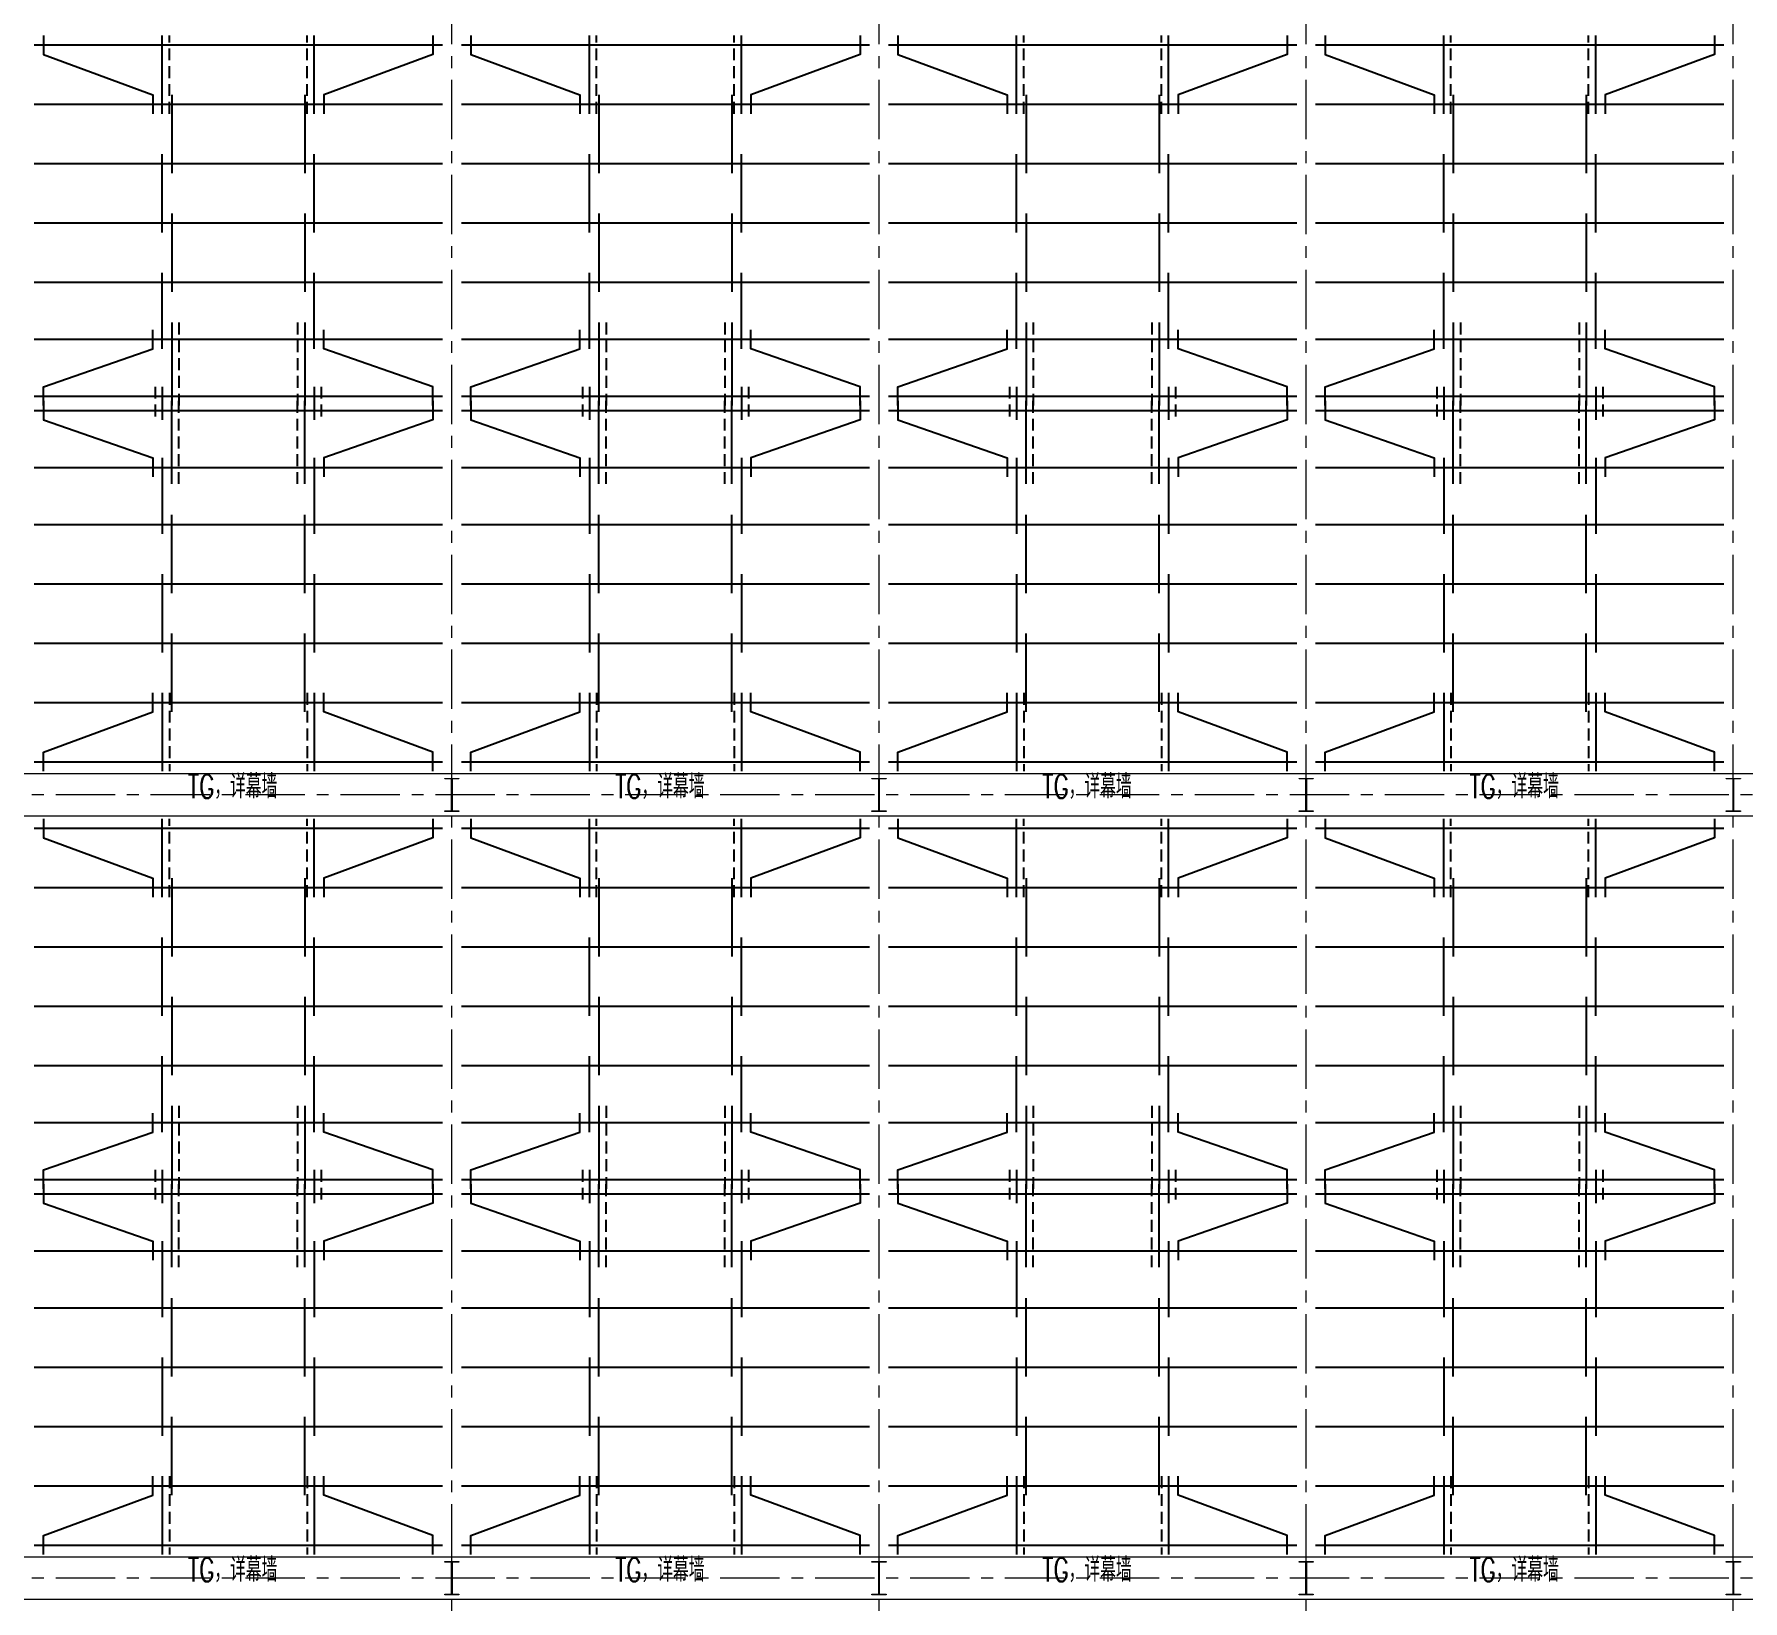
# Model space of a CAD drawing. Extents: x -1201378 to 2367219, y -619313 to 244905.
# Drawn here: x 2253442 to 2289442, y -31573 to 1427 of the extents above; entities that cross this region are included whole.
import ezdxf
from ezdxf.enums import TextEntityAlignment as Align

# ---------------------------------------------------------------- set-up
doc = ezdxf.new("R2010")
doc.units = 0
doc.header["$LTSCALE"] = 1000
doc.linetypes.add('CENTER', pattern=[2, 1.25, -0.25, 0.25, -0.25])
doc.linetypes.add('DASHED', pattern=[0.75, 0.5, -0.25])
doc.layers.get('0').update_dxf_attribs({"linetype": 'CONTINUOUS'})
for name, color, linetype, lineweight in [('S-axis', 111, 'CONTINUOUS', 0), ('S-col', 2, 'CONTINUOUS', 0), ('S-dote', 5, 'CENTER', 0), ('THIN', 7, 'CONTINUOUS', 0), ('梁', 4, 'CONTINUOUS', 18)]:
    doc.layers.add(name, color=color, linetype=linetype, lineweight=lineweight)
doc.layers.add('S-SHAPE', color=51, linetype='CONTINUOUS')
doc.styles.add('TSSD_Rein', font='tj-romans1.shx', dxfattribs={"width": 0.7, "bigfont": 'tj-hztxt.shx'})

# ---------------------------------------------------------------- blocks, each defined once
blk = doc.blocks.new('2#轴网')
at = {"layer": 'S-dote'}
for p, q in [((-137758.5, -270787), (-137758.5, -175298.2)), ((-128758.5, -270787), (-128758.5, -175298.2)), ((-119758.5, -270787), (-119758.5, -175298.2)), ((-110758.5, -270787), (-110758.5, -175298.2)), ((-74854.3, -214598.2), (-251154.3, -214598.2)), ((-74854.3, -231098.2), (-251154.3, -231098.2))]:
    blk.add_line(p, q, dxfattribs=at)
blk = doc.blocks.new('nt66')
at = {"layer": 'S-col'}
blk.add_lwpolyline([(-195790, 766820), (-195490, 766820), (-195490, 766808), (-195636, 766808), (-195636, 766132), (-195490, 766132), (-195490, 766120), (-195790, 766120), (-195790, 766132), (-195644, 766132), (-195644, 766808), (-195790, 766808)], close=True, dxfattribs=at)
blk = doc.blocks.new('33333')
for p in [(12786, -76900), (21786, -76900), (30786, -76900), (39786, -76900), (12786, -93400), (21786, -93400), (30786, -93400), (39786, -93400)]:
    blk.add_blockref('nt66', p)

msp = doc.modelspace()

# ---------------------------------------------------------------- linework, layer by layer
at = {"layer": 'S-SHAPE'}
for p, q in [((2253441.5, 1201.8), (2262041.5, 1201.8)), ((2256141.5, -248.2), (2256141.5, 1401.8)), ((2259341.5, -248.2), (2259341.5, 1401.8)), ((2262441.5, 1201.8), (2271041.5, 1201.8)), ((2265141.5, -248.2), (2265141.5, 1401.8)), ((2268341.5, -248.2), (2268341.5, 1401.8)), ((2271441.5, 1201.8), (2280041.5, 1201.8)), ((2274141.5, -248.2), (2274141.5, 1401.8)), ((2277341.5, -248.2), (2277341.5, 1401.8)), ((2280441.5, 1201.8), (2289041.5, 1201.8)), ((2283141.5, -248.2), (2283141.5, 1401.8)), ((2286341.5, -248.2), (2286341.5, 1401.8)), ((2256341.5, 151.8), (2256341.5, -1498.2)), ((2259141.5, 151.8), (2259141.5, -1498.2)), ((2265341.5, 151.8), (2265341.5, -1498.2)), ((2268141.5, 151.8), (2268141.5, -1498.2)), ((2274341.5, 151.8), (2274341.5, -1498.2)), ((2277141.5, 151.8), (2277141.5, -1498.2)), ((2283341.5, 151.8), (2283341.5, -1498.2)), ((2286141.5, 151.8), (2286141.5, -1498.2)), ((2253441.5, -48.2), (2262041.5, -48.2)), ((2262441.5, -48.2), (2271041.5, -48.2)), ((2271441.5, -48.2), (2280041.5, -48.2)), ((2280441.5, -48.2), (2289041.5, -48.2)), ((2253441.5, -1298.2), (2262041.5, -1298.2)), ((2256141.5, -2748.2), (2256141.5, -1098.2)), ((2259341.5, -2748.2), (2259341.5, -1098.2)), ((2262441.5, -1298.2), (2271041.5, -1298.2)), ((2265141.5, -2748.2), (2265141.5, -1098.2)), ((2268341.5, -2748.2), (2268341.5, -1098.2)), ((2271441.5, -1298.2), (2280041.5, -1298.2)), ((2274141.5, -2748.2), (2274141.5, -1098.2)), ((2277341.5, -2748.2), (2277341.5, -1098.2)), ((2280441.5, -1298.2), (2289041.5, -1298.2)), ((2283141.5, -2748.2), (2283141.5, -1098.2)), ((2286341.5, -2748.2), (2286341.5, -1098.2)), ((2256341.5, -2348.2), (2256341.5, -3998.2)), ((2259141.5, -2348.2), (2259141.5, -3998.2)), ((2265341.5, -2348.2), (2265341.5, -3998.2)), ((2268141.5, -2348.2), (2268141.5, -3998.2)), ((2274341.5, -2348.2), (2274341.5, -3998.2)), ((2277141.5, -2348.2), (2277141.5, -3998.2)), ((2283341.5, -2348.2), (2283341.5, -3998.2)), ((2286141.5, -2348.2), (2286141.5, -3998.2)), ((2253441.5, -2548.2), (2262041.5, -2548.2)), ((2262441.5, -2548.2), (2271041.5, -2548.2)), ((2271441.5, -2548.2), (2280041.5, -2548.2)), ((2280441.5, -2548.2), (2289041.5, -2548.2)), ((2256141.5, -5198.2), (2256141.5, -3598.2)), ((2259341.5, -5198.2), (2259341.5, -3598.2)), ((2265141.5, -5198.2), (2265141.5, -3598.2)), ((2268341.5, -5198.2), (2268341.5, -3598.2)), ((2274141.5, -5198.2), (2274141.5, -3598.2)), ((2277341.5, -5198.2), (2277341.5, -3598.2)), ((2283141.5, -5198.2), (2283141.5, -3598.2)), ((2286341.5, -5198.2), (2286341.5, -3598.2)), ((2253441.5, -3798.2), (2262041.5, -3798.2)), ((2262441.5, -3798.2), (2271041.5, -3798.2)), ((2271441.5, -3798.2), (2280041.5, -3798.2)), ((2280441.5, -3798.2), (2289041.5, -3798.2)), ((2256341.5, -4648.2), (2256341.5, -6398.2)), ((2259141.5, -4648.2), (2259141.5, -6398.2)), ((2265341.5, -4648.2), (2265341.5, -6398.2)), ((2268141.5, -4648.2), (2268141.5, -6398.2)), ((2274341.5, -4648.2), (2274341.5, -6398.2)), ((2277141.5, -4648.2), (2277141.5, -6398.2)), ((2283341.5, -4648.2), (2283341.5, -6398.2)), ((2286141.5, -4648.2), (2286141.5, -6398.2)), ((2253441.5, -4998.2), (2262041.5, -4998.2)), ((2262441.5, -4998.2), (2271041.5, -4998.2)), ((2271441.5, -4998.2), (2280041.5, -4998.2)), ((2280441.5, -4998.2), (2289041.5, -4998.2)), ((2256141.5, -5998.2), (2256141.5, -6698.2)), ((2259341.5, -5998.2), (2259341.5, -6698.2)), ((2265141.5, -5998.2), (2265141.5, -6698.2)), ((2268341.5, -5998.2), (2268341.5, -6698.2)), ((2274141.5, -5998.2), (2274141.5, -6698.2)), ((2277341.5, -5998.2), (2277341.5, -6698.2)), ((2283141.5, -5998.2), (2283141.5, -6698.2)), ((2286341.5, -5998.2), (2286341.5, -6698.2)), ((2253441.5, -6198.2), (2262041.5, -6198.2)), ((2256341.5, -8048.2), (2256341.5, -6298.2)), ((2259141.5, -8048.2), (2259141.5, -6298.2)), ((2262441.5, -6198.2), (2271041.5, -6198.2)), ((2265341.5, -8048.2), (2265341.5, -6298.2)), ((2268141.5, -8048.2), (2268141.5, -6298.2)), ((2271441.5, -6198.2), (2280041.5, -6198.2)), ((2274341.5, -8048.2), (2274341.5, -6298.2)), ((2277141.5, -8048.2), (2277141.5, -6298.2)), ((2280441.5, -6198.2), (2289041.5, -6198.2)), ((2283341.5, -8048.2), (2283341.5, -6298.2)), ((2286141.5, -8048.2), (2286141.5, -6298.2)), ((2253441.5, -6498.2), (2262041.5, -6498.2)), ((2262441.5, -6498.2), (2271041.5, -6498.2)), ((2271441.5, -6498.2), (2280041.5, -6498.2)), ((2280441.5, -6498.2), (2289041.5, -6498.2)), ((2256141.5, -7498.2), (2256141.5, -9098.2)), ((2259341.5, -7498.2), (2259341.5, -9098.2)), ((2265141.5, -7498.2), (2265141.5, -9098.2)), ((2268341.5, -7498.2), (2268341.5, -9098.2)), ((2274141.5, -7498.2), (2274141.5, -9098.2)), ((2277341.5, -7498.2), (2277341.5, -9098.2)), ((2283141.5, -7498.2), (2283141.5, -9098.2)), ((2286341.5, -7498.2), (2286341.5, -9098.2)), ((2253441.5, -7698.2), (2262041.5, -7698.2)), ((2262441.5, -7698.2), (2271041.5, -7698.2)), ((2271441.5, -7698.2), (2280041.5, -7698.2)), ((2280441.5, -7698.2), (2289041.5, -7698.2)), ((2253441.5, -8898.2), (2262041.5, -8898.2)), ((2256341.5, -10348.2), (2256341.5, -8698.2)), ((2259141.5, -10348.2), (2259141.5, -8698.2)), ((2262441.5, -8898.2), (2271041.5, -8898.2)), ((2265341.5, -10348.2), (2265341.5, -8698.2)), ((2268141.5, -10348.2), (2268141.5, -8698.2)), ((2271441.5, -8898.2), (2280041.5, -8898.2)), ((2274341.5, -10348.2), (2274341.5, -8698.2)), ((2277141.5, -10348.2), (2277141.5, -8698.2)), ((2280441.5, -8898.2), (2289041.5, -8898.2)), ((2283341.5, -10348.2), (2283341.5, -8698.2)), ((2286141.5, -10348.2), (2286141.5, -8698.2)), ((2256141.5, -9948.2), (2256141.5, -11598.2)), ((2259341.5, -9948.2), (2259341.5, -11598.2)), ((2265141.5, -9948.2), (2265141.5, -11598.2)), ((2268341.5, -9948.2), (2268341.5, -11598.2)), ((2274141.5, -9948.2), (2274141.5, -11598.2)), ((2277341.5, -9948.2), (2277341.5, -11598.2)), ((2283141.5, -9948.2), (2283141.5, -11598.2)), ((2286341.5, -9948.2), (2286341.5, -11598.2)), ((2253441.5, -10148.2), (2262041.5, -10148.2)), ((2262441.5, -10148.2), (2271041.5, -10148.2)), ((2271441.5, -10148.2), (2280041.5, -10148.2)), ((2280441.5, -10148.2), (2289041.5, -10148.2)), ((2253441.5, -11398.2), (2262041.5, -11398.2)), ((2256341.5, -12848.2), (2256341.5, -11198.2)), ((2259141.5, -12848.2), (2259141.5, -11198.2)), ((2262441.5, -11398.2), (2271041.5, -11398.2)), ((2265341.5, -12848.2), (2265341.5, -11198.2)), ((2268141.5, -12848.2), (2268141.5, -11198.2)), ((2271441.5, -11398.2), (2280041.5, -11398.2)), ((2274341.5, -12848.2), (2274341.5, -11198.2)), ((2277141.5, -12848.2), (2277141.5, -11198.2)), ((2280441.5, -11398.2), (2289041.5, -11398.2)), ((2283341.5, -12848.2), (2283341.5, -11198.2)), ((2286141.5, -12848.2), (2286141.5, -11198.2)), ((2256141.5, -12448.2), (2256141.5, -14098.2)), ((2259341.5, -12448.2), (2259341.5, -14098.2)), ((2265141.5, -12448.2), (2265141.5, -14098.2)), ((2268341.5, -12448.2), (2268341.5, -14098.2)), ((2274141.5, -12448.2), (2274141.5, -14098.2)), ((2277341.5, -12448.2), (2277341.5, -14098.2)), ((2283141.5, -12448.2), (2283141.5, -14098.2)), ((2286341.5, -12448.2), (2286341.5, -14098.2)), ((2253441.5, -12648.2), (2262041.5, -12648.2)), ((2262441.5, -12648.2), (2271041.5, -12648.2)), ((2271441.5, -12648.2), (2280041.5, -12648.2)), ((2280441.5, -12648.2), (2289041.5, -12648.2)), ((2253441.5, -13898.2), (2262041.5, -13898.2)), ((2262441.5, -13898.2), (2271041.5, -13898.2)), ((2271441.5, -13898.2), (2280041.5, -13898.2)), ((2280441.5, -13898.2), (2289041.5, -13898.2)), ((2256141.5, -16748.2), (2256141.5, -15098.2)), ((2259341.5, -16748.2), (2259341.5, -15098.2)), ((2265141.5, -16748.2), (2265141.5, -15098.2)), ((2268341.5, -16748.2), (2268341.5, -15098.2)), ((2274141.5, -16748.2), (2274141.5, -15098.2)), ((2277341.5, -16748.2), (2277341.5, -15098.2)), ((2283141.5, -16748.2), (2283141.5, -15098.2)), ((2286341.5, -16748.2), (2286341.5, -15098.2)), ((2253441.5, -15298.2), (2262041.5, -15298.2)), ((2262441.5, -15298.2), (2271041.5, -15298.2)), ((2271441.5, -15298.2), (2280041.5, -15298.2)), ((2280441.5, -15298.2), (2289041.5, -15298.2)), ((2253441.5, -16548.2), (2262041.5, -16548.2)), ((2256341.5, -16348.2), (2256341.5, -17998.2)), ((2259141.5, -16348.2), (2259141.5, -17998.2)), ((2262441.5, -16548.2), (2271041.5, -16548.2)), ((2265341.5, -16348.2), (2265341.5, -17998.2)), ((2268141.5, -16348.2), (2268141.5, -17998.2)), ((2271441.5, -16548.2), (2280041.5, -16548.2)), ((2274341.5, -16348.2), (2274341.5, -17998.2)), ((2277141.5, -16348.2), (2277141.5, -17998.2)), ((2280441.5, -16548.2), (2289041.5, -16548.2)), ((2283341.5, -16348.2), (2283341.5, -17998.2)), ((2286141.5, -16348.2), (2286141.5, -17998.2)), ((2256141.5, -19248.2), (2256141.5, -17598.2)), ((2259341.5, -19248.2), (2259341.5, -17598.2)), ((2265141.5, -19248.2), (2265141.5, -17598.2)), ((2268341.5, -19248.2), (2268341.5, -17598.2)), ((2274141.5, -19248.2), (2274141.5, -17598.2)), ((2277341.5, -19248.2), (2277341.5, -17598.2)), ((2283141.5, -19248.2), (2283141.5, -17598.2)), ((2286341.5, -19248.2), (2286341.5, -17598.2)), ((2253441.5, -17798.2), (2262041.5, -17798.2)), ((2262441.5, -17798.2), (2271041.5, -17798.2)), ((2271441.5, -17798.2), (2280041.5, -17798.2)), ((2280441.5, -17798.2), (2289041.5, -17798.2)), ((2253441.5, -19048.2), (2262041.5, -19048.2)), ((2256341.5, -18848.2), (2256341.5, -20498.2)), ((2259141.5, -18848.2), (2259141.5, -20498.2)), ((2262441.5, -19048.2), (2271041.5, -19048.2)), ((2265341.5, -18848.2), (2265341.5, -20498.2)), ((2268141.5, -18848.2), (2268141.5, -20498.2)), ((2271441.5, -19048.2), (2280041.5, -19048.2)), ((2274341.5, -18848.2), (2274341.5, -20498.2)), ((2277141.5, -18848.2), (2277141.5, -20498.2)), ((2280441.5, -19048.2), (2289041.5, -19048.2)), ((2283341.5, -18848.2), (2283341.5, -20498.2)), ((2286141.5, -18848.2), (2286141.5, -20498.2)), ((2256141.5, -21698.2), (2256141.5, -20098.2)), ((2259341.5, -21698.2), (2259341.5, -20098.2)), ((2265141.5, -21698.2), (2265141.5, -20098.2)), ((2268341.5, -21698.2), (2268341.5, -20098.2)), ((2274141.5, -21698.2), (2274141.5, -20098.2)), ((2277341.5, -21698.2), (2277341.5, -20098.2)), ((2283141.5, -21698.2), (2283141.5, -20098.2)), ((2286341.5, -21698.2), (2286341.5, -20098.2)), ((2253441.5, -20298.2), (2262041.5, -20298.2)), ((2262441.5, -20298.2), (2271041.5, -20298.2)), ((2271441.5, -20298.2), (2280041.5, -20298.2)), ((2280441.5, -20298.2), (2289041.5, -20298.2)), ((2256341.5, -21148.2), (2256341.5, -22898.2)), ((2259141.5, -21148.2), (2259141.5, -22898.2)), ((2265341.5, -21148.2), (2265341.5, -22898.2)), ((2268141.5, -21148.2), (2268141.5, -22898.2)), ((2274341.5, -21148.2), (2274341.5, -22898.2)), ((2277141.5, -21148.2), (2277141.5, -22898.2)), ((2283341.5, -21148.2), (2283341.5, -22898.2)), ((2286141.5, -21148.2), (2286141.5, -22898.2)), ((2253441.5, -21498.2), (2262041.5, -21498.2)), ((2262441.5, -21498.2), (2271041.5, -21498.2)), ((2271441.5, -21498.2), (2280041.5, -21498.2)), ((2280441.5, -21498.2), (2289041.5, -21498.2)), ((2256141.5, -22498.2), (2256141.5, -23198.2)), ((2259341.5, -22498.2), (2259341.5, -23198.2)), ((2265141.5, -22498.2), (2265141.5, -23198.2)), ((2268341.5, -22498.2), (2268341.5, -23198.2)), ((2274141.5, -22498.2), (2274141.5, -23198.2)), ((2277341.5, -22498.2), (2277341.5, -23198.2)), ((2283141.5, -22498.2), (2283141.5, -23198.2)), ((2286341.5, -22498.2), (2286341.5, -23198.2)), ((2253441.5, -22698.2), (2262041.5, -22698.2)), ((2253441.5, -22998.2), (2262041.5, -22998.2)), ((2256341.5, -24548.2), (2256341.5, -22798.2)), ((2259141.5, -24548.2), (2259141.5, -22798.2)), ((2262441.5, -22698.2), (2271041.5, -22698.2)), ((2262441.5, -22998.2), (2271041.5, -22998.2)), ((2265341.5, -24548.2), (2265341.5, -22798.2)), ((2268141.5, -24548.2), (2268141.5, -22798.2)), ((2271441.5, -22698.2), (2280041.5, -22698.2)), ((2271441.5, -22998.2), (2280041.5, -22998.2)), ((2274341.5, -24548.2), (2274341.5, -22798.2)), ((2277141.5, -24548.2), (2277141.5, -22798.2)), ((2280441.5, -22698.2), (2289041.5, -22698.2)), ((2280441.5, -22998.2), (2289041.5, -22998.2)), ((2283341.5, -24548.2), (2283341.5, -22798.2)), ((2286141.5, -24548.2), (2286141.5, -22798.2)), ((2256141.5, -23998.2), (2256141.5, -25598.2)), ((2259341.5, -23998.2), (2259341.5, -25598.2)), ((2265141.5, -23998.2), (2265141.5, -25598.2)), ((2268341.5, -23998.2), (2268341.5, -25598.2)), ((2274141.5, -23998.2), (2274141.5, -25598.2)), ((2277341.5, -23998.2), (2277341.5, -25598.2)), ((2283141.5, -23998.2), (2283141.5, -25598.2)), ((2286341.5, -23998.2), (2286341.5, -25598.2)), ((2253441.5, -24198.2), (2262041.5, -24198.2)), ((2262441.5, -24198.2), (2271041.5, -24198.2)), ((2271441.5, -24198.2), (2280041.5, -24198.2)), ((2280441.5, -24198.2), (2289041.5, -24198.2)), ((2256341.5, -26848.2), (2256341.5, -25198.2)), ((2259141.5, -26848.2), (2259141.5, -25198.2)), ((2265341.5, -26848.2), (2265341.5, -25198.2)), ((2268141.5, -26848.2), (2268141.5, -25198.2)), ((2274341.5, -26848.2), (2274341.5, -25198.2)), ((2277141.5, -26848.2), (2277141.5, -25198.2)), ((2283341.5, -26848.2), (2283341.5, -25198.2)), ((2286141.5, -26848.2), (2286141.5, -25198.2)), ((2253441.5, -25398.2), (2262041.5, -25398.2)), ((2262441.5, -25398.2), (2271041.5, -25398.2)), ((2271441.5, -25398.2), (2280041.5, -25398.2)), ((2280441.5, -25398.2), (2289041.5, -25398.2)), ((2256141.5, -26448.2), (2256141.5, -28098.2)), ((2259341.5, -26448.2), (2259341.5, -28098.2)), ((2265141.5, -26448.2), (2265141.5, -28098.2)), ((2268341.5, -26448.2), (2268341.5, -28098.2)), ((2274141.5, -26448.2), (2274141.5, -28098.2)), ((2277341.5, -26448.2), (2277341.5, -28098.2)), ((2283141.5, -26448.2), (2283141.5, -28098.2)), ((2286341.5, -26448.2), (2286341.5, -28098.2)), ((2253441.5, -26648.2), (2262041.5, -26648.2)), ((2262441.5, -26648.2), (2271041.5, -26648.2)), ((2271441.5, -26648.2), (2280041.5, -26648.2)), ((2280441.5, -26648.2), (2289041.5, -26648.2)), ((2256341.5, -29348.2), (2256341.5, -27698.2)), ((2259141.5, -29348.2), (2259141.5, -27698.2)), ((2265341.5, -29348.2), (2265341.5, -27698.2)), ((2268141.5, -29348.2), (2268141.5, -27698.2)), ((2274341.5, -29348.2), (2274341.5, -27698.2)), ((2277141.5, -29348.2), (2277141.5, -27698.2)), ((2283341.5, -29348.2), (2283341.5, -27698.2)), ((2286141.5, -29348.2), (2286141.5, -27698.2)), ((2253441.5, -27898.2), (2262041.5, -27898.2)), ((2262441.5, -27898.2), (2271041.5, -27898.2)), ((2271441.5, -27898.2), (2280041.5, -27898.2)), ((2280441.5, -27898.2), (2289041.5, -27898.2)), ((2253441.5, -29148.2), (2262041.5, -29148.2)), ((2256141.5, -28948.2), (2256141.5, -30598.2)), ((2259341.5, -28948.2), (2259341.5, -30598.2)), ((2262441.5, -29148.2), (2271041.5, -29148.2)), ((2265141.5, -28948.2), (2265141.5, -30598.2)), ((2268341.5, -28948.2), (2268341.5, -30598.2)), ((2271441.5, -29148.2), (2280041.5, -29148.2)), ((2274141.5, -28948.2), (2274141.5, -30598.2)), ((2277341.5, -28948.2), (2277341.5, -30598.2)), ((2280441.5, -29148.2), (2289041.5, -29148.2)), ((2283141.5, -28948.2), (2283141.5, -30598.2)), ((2286341.5, -28948.2), (2286341.5, -30598.2)), ((2253441.5, -30398.2), (2262041.5, -30398.2)), ((2262441.5, -30398.2), (2271041.5, -30398.2)), ((2271441.5, -30398.2), (2280041.5, -30398.2)), ((2280441.5, -30398.2), (2289041.5, -30398.2))]:
    msp.add_line(p, q, dxfattribs=at)
at = {"layer": 'S-SHAPE', "linetype": 'DASHED', "ltscale": 0.5}
for p, q in [((2256291.5, -248.2), (2256291.5, 1401.8)), ((2259191.5, -248.2), (2259191.5, 1401.8)), ((2265291.5, -248.2), (2265291.5, 1401.8)), ((2268191.5, -248.2), (2268191.5, 1401.8)), ((2274291.5, -248.2), (2274291.5, 1401.8)), ((2277191.5, -248.2), (2277191.5, 1401.8)), ((2283291.5, -248.2), (2283291.5, 1401.8)), ((2286191.5, -248.2), (2286191.5, 1401.8)), ((2256491.5, -4648.2), (2256491.5, -6398.2)), ((2258991.5, -4648.2), (2258991.5, -6398.2)), ((2265491.5, -4648.2), (2265491.5, -6398.2)), ((2267991.5, -4648.2), (2267991.5, -6398.2)), ((2274491.5, -4648.2), (2274491.5, -6398.2)), ((2276991.5, -4648.2), (2276991.5, -6398.2)), ((2283491.5, -4648.2), (2283491.5, -6398.2)), ((2285991.5, -4648.2), (2285991.5, -6398.2)), ((2255991.5, -5998.2), (2255991.5, -6698.2)), ((2259491.5, -5998.2), (2259491.5, -6698.2)), ((2264991.5, -5998.2), (2264991.5, -6698.2)), ((2268491.5, -5998.2), (2268491.5, -6698.2)), ((2273991.5, -5998.2), (2273991.5, -6698.2)), ((2277491.5, -5998.2), (2277491.5, -6698.2)), ((2282991.5, -5998.2), (2282991.5, -6698.2)), ((2286491.5, -5998.2), (2286491.5, -6698.2)), ((2256491.5, -8048.2), (2256491.5, -6298.2)), ((2258991.5, -8048.2), (2258991.5, -6298.2)), ((2265491.5, -8048.2), (2265491.5, -6298.2)), ((2267991.5, -8048.2), (2267991.5, -6298.2)), ((2274491.5, -8048.2), (2274491.5, -6298.2)), ((2276991.5, -8048.2), (2276991.5, -6298.2)), ((2283491.5, -8048.2), (2283491.5, -6298.2)), ((2285991.5, -8048.2), (2285991.5, -6298.2)), ((2256291.5, -12448.2), (2256291.5, -14098.2)), ((2259191.5, -12448.2), (2259191.5, -14098.2)), ((2265291.5, -12448.2), (2265291.5, -14098.2)), ((2268191.5, -12448.2), (2268191.5, -14098.2)), ((2274291.5, -12448.2), (2274291.5, -14098.2)), ((2277191.5, -12448.2), (2277191.5, -14098.2)), ((2283291.5, -12448.2), (2283291.5, -14098.2)), ((2286191.5, -12448.2), (2286191.5, -14098.2)), ((2256291.5, -16748.2), (2256291.5, -15098.2)), ((2259191.5, -16748.2), (2259191.5, -15098.2)), ((2265291.5, -16748.2), (2265291.5, -15098.2)), ((2268191.5, -16748.2), (2268191.5, -15098.2)), ((2274291.5, -16748.2), (2274291.5, -15098.2)), ((2277191.5, -16748.2), (2277191.5, -15098.2)), ((2283291.5, -16748.2), (2283291.5, -15098.2)), ((2286191.5, -16748.2), (2286191.5, -15098.2)), ((2256491.5, -21148.2), (2256491.5, -22898.2)), ((2258991.5, -21148.2), (2258991.5, -22898.2)), ((2265491.5, -21148.2), (2265491.5, -22898.2)), ((2267991.5, -21148.2), (2267991.5, -22898.2)), ((2274491.5, -21148.2), (2274491.5, -22898.2)), ((2276991.5, -21148.2), (2276991.5, -22898.2)), ((2283491.5, -21148.2), (2283491.5, -22898.2)), ((2285991.5, -21148.2), (2285991.5, -22898.2)), ((2255991.5, -22498.2), (2255991.5, -23198.2)), ((2259491.5, -22498.2), (2259491.5, -23198.2)), ((2264991.5, -22498.2), (2264991.5, -23198.2)), ((2268491.5, -22498.2), (2268491.5, -23198.2)), ((2273991.5, -22498.2), (2273991.5, -23198.2)), ((2277491.5, -22498.2), (2277491.5, -23198.2)), ((2282991.5, -22498.2), (2282991.5, -23198.2)), ((2286491.5, -22498.2), (2286491.5, -23198.2)), ((2256491.5, -24548.2), (2256491.5, -22798.2)), ((2258991.5, -24548.2), (2258991.5, -22798.2)), ((2265491.5, -24548.2), (2265491.5, -22798.2)), ((2267991.5, -24548.2), (2267991.5, -22798.2)), ((2274491.5, -24548.2), (2274491.5, -22798.2)), ((2276991.5, -24548.2), (2276991.5, -22798.2)), ((2283491.5, -24548.2), (2283491.5, -22798.2)), ((2285991.5, -24548.2), (2285991.5, -22798.2)), ((2256291.5, -28948.2), (2256291.5, -30598.2)), ((2259191.5, -28948.2), (2259191.5, -30598.2)), ((2265291.5, -28948.2), (2265291.5, -30598.2)), ((2268191.5, -28948.2), (2268191.5, -30598.2)), ((2274291.5, -28948.2), (2274291.5, -30598.2)), ((2277191.5, -28948.2), (2277191.5, -30598.2)), ((2283291.5, -28948.2), (2283291.5, -30598.2)), ((2286191.5, -28948.2), (2286191.5, -30598.2))]:
    msp.add_line(p, q, dxfattribs=at)
at = {"layer": 'S-SHAPE'}
for points in [[(2253641.5, 1401.8), (2253641.5, 1001.8), (2255941.5, 151.8), (2255941.5, -248.2)], [(2261841.5, 1401.8), (2261841.5, 1001.8), (2259541.5, 151.8), (2259541.5, -248.2)], [(2262641.5, 1401.8), (2262641.5, 1001.8), (2264941.5, 151.8), (2264941.5, -248.2)], [(2270841.5, 1401.8), (2270841.5, 1001.8), (2268541.5, 151.8), (2268541.5, -248.2)], [(2271641.5, 1401.8), (2271641.5, 1001.8), (2273941.5, 151.8), (2273941.5, -248.2)], [(2279841.5, 1401.8), (2279841.5, 1001.8), (2277541.5, 151.8), (2277541.5, -248.2)], [(2280641.5, 1401.8), (2280641.5, 1001.8), (2282941.5, 151.8), (2282941.5, -248.2)], [(2288841.5, 1401.8), (2288841.5, 1001.8), (2286541.5, 151.8), (2286541.5, -248.2)], [(2253641.5, -6398.2), (2253641.5, -5998.2), (2255941.5, -5198.2), (2255941.5, -4798.2)], [(2261841.5, -6398.2), (2261841.5, -5998.2), (2259541.5, -5198.2), (2259541.5, -4798.2)], [(2262641.5, -6398.2), (2262641.5, -5998.2), (2264941.5, -5198.2), (2264941.5, -4798.2)], [(2270841.5, -6398.2), (2270841.5, -5998.2), (2268541.5, -5198.2), (2268541.5, -4798.2)], [(2271641.5, -6398.2), (2271641.5, -5998.2), (2273941.5, -5198.2), (2273941.5, -4798.2)], [(2279841.5, -6398.2), (2279841.5, -5998.2), (2277541.5, -5198.2), (2277541.5, -4798.2)], [(2280641.5, -6398.2), (2280641.5, -5998.2), (2282941.5, -5198.2), (2282941.5, -4798.2)], [(2288841.5, -6398.2), (2288841.5, -5998.2), (2286541.5, -5198.2), (2286541.5, -4798.2)], [(2253641.5, -6298.2), (2253641.5, -6698.2), (2255941.5, -7498.2), (2255941.5, -7898.2)], [(2261841.5, -6298.2), (2261841.5, -6698.2), (2259541.5, -7498.2), (2259541.5, -7898.2)], [(2262641.5, -6298.2), (2262641.5, -6698.2), (2264941.5, -7498.2), (2264941.5, -7898.2)], [(2270841.5, -6298.2), (2270841.5, -6698.2), (2268541.5, -7498.2), (2268541.5, -7898.2)], [(2271641.5, -6298.2), (2271641.5, -6698.2), (2273941.5, -7498.2), (2273941.5, -7898.2)], [(2279841.5, -6298.2), (2279841.5, -6698.2), (2277541.5, -7498.2), (2277541.5, -7898.2)], [(2280641.5, -6298.2), (2280641.5, -6698.2), (2282941.5, -7498.2), (2282941.5, -7898.2)], [(2288841.5, -6298.2), (2288841.5, -6698.2), (2286541.5, -7498.2), (2286541.5, -7898.2)], [(2253641.5, -14098.2), (2253641.5, -13698.2), (2255941.5, -12848.2), (2255941.5, -12448.2)], [(2261841.5, -14098.2), (2261841.5, -13698.2), (2259541.5, -12848.2), (2259541.5, -12448.2)], [(2262641.5, -14098.2), (2262641.5, -13698.2), (2264941.5, -12848.2), (2264941.5, -12448.2)], [(2270841.5, -14098.2), (2270841.5, -13698.2), (2268541.5, -12848.2), (2268541.5, -12448.2)], [(2271641.5, -14098.2), (2271641.5, -13698.2), (2273941.5, -12848.2), (2273941.5, -12448.2)], [(2279841.5, -14098.2), (2279841.5, -13698.2), (2277541.5, -12848.2), (2277541.5, -12448.2)], [(2280641.5, -14098.2), (2280641.5, -13698.2), (2282941.5, -12848.2), (2282941.5, -12448.2)], [(2288841.5, -14098.2), (2288841.5, -13698.2), (2286541.5, -12848.2), (2286541.5, -12448.2)], [(2253641.5, -15098.2), (2253641.5, -15498.2), (2255941.5, -16348.2), (2255941.5, -16748.2)], [(2261841.5, -15098.2), (2261841.5, -15498.2), (2259541.5, -16348.2), (2259541.5, -16748.2)], [(2262641.5, -15098.2), (2262641.5, -15498.2), (2264941.5, -16348.2), (2264941.5, -16748.2)], [(2270841.5, -15098.2), (2270841.5, -15498.2), (2268541.5, -16348.2), (2268541.5, -16748.2)], [(2271641.5, -15098.2), (2271641.5, -15498.2), (2273941.5, -16348.2), (2273941.5, -16748.2)], [(2279841.5, -15098.2), (2279841.5, -15498.2), (2277541.5, -16348.2), (2277541.5, -16748.2)], [(2280641.5, -15098.2), (2280641.5, -15498.2), (2282941.5, -16348.2), (2282941.5, -16748.2)], [(2288841.5, -15098.2), (2288841.5, -15498.2), (2286541.5, -16348.2), (2286541.5, -16748.2)], [(2253641.5, -22898.2), (2253641.5, -22498.2), (2255941.5, -21698.2), (2255941.5, -21298.2)], [(2261841.5, -22898.2), (2261841.5, -22498.2), (2259541.5, -21698.2), (2259541.5, -21298.2)], [(2262641.5, -22898.2), (2262641.5, -22498.2), (2264941.5, -21698.2), (2264941.5, -21298.2)], [(2270841.5, -22898.2), (2270841.5, -22498.2), (2268541.5, -21698.2), (2268541.5, -21298.2)], [(2271641.5, -22898.2), (2271641.5, -22498.2), (2273941.5, -21698.2), (2273941.5, -21298.2)], [(2279841.5, -22898.2), (2279841.5, -22498.2), (2277541.5, -21698.2), (2277541.5, -21298.2)], [(2280641.5, -22898.2), (2280641.5, -22498.2), (2282941.5, -21698.2), (2282941.5, -21298.2)], [(2288841.5, -22898.2), (2288841.5, -22498.2), (2286541.5, -21698.2), (2286541.5, -21298.2)], [(2253641.5, -22798.2), (2253641.5, -23198.2), (2255941.5, -23998.2), (2255941.5, -24398.2)], [(2261841.5, -22798.2), (2261841.5, -23198.2), (2259541.5, -23998.2), (2259541.5, -24398.2)], [(2262641.5, -22798.2), (2262641.5, -23198.2), (2264941.5, -23998.2), (2264941.5, -24398.2)], [(2270841.5, -22798.2), (2270841.5, -23198.2), (2268541.5, -23998.2), (2268541.5, -24398.2)], [(2271641.5, -22798.2), (2271641.5, -23198.2), (2273941.5, -23998.2), (2273941.5, -24398.2)], [(2279841.5, -22798.2), (2279841.5, -23198.2), (2277541.5, -23998.2), (2277541.5, -24398.2)], [(2280641.5, -22798.2), (2280641.5, -23198.2), (2282941.5, -23998.2), (2282941.5, -24398.2)], [(2288841.5, -22798.2), (2288841.5, -23198.2), (2286541.5, -23998.2), (2286541.5, -24398.2)], [(2253641.5, -30598.2), (2253641.5, -30198.2), (2255941.5, -29348.2), (2255941.5, -28948.2)], [(2261841.5, -30598.2), (2261841.5, -30198.2), (2259541.5, -29348.2), (2259541.5, -28948.2)], [(2262641.5, -30598.2), (2262641.5, -30198.2), (2264941.5, -29348.2), (2264941.5, -28948.2)], [(2270841.5, -30598.2), (2270841.5, -30198.2), (2268541.5, -29348.2), (2268541.5, -28948.2)], [(2271641.5, -30598.2), (2271641.5, -30198.2), (2273941.5, -29348.2), (2273941.5, -28948.2)], [(2279841.5, -30598.2), (2279841.5, -30198.2), (2277541.5, -29348.2), (2277541.5, -28948.2)], [(2280641.5, -30598.2), (2280641.5, -30198.2), (2282941.5, -29348.2), (2282941.5, -28948.2)], [(2288841.5, -30598.2), (2288841.5, -30198.2), (2286541.5, -29348.2), (2286541.5, -28948.2)]]:
    msp.add_lwpolyline(points, dxfattribs=at)
at = {"layer": '梁'}
for points in [[(2170189, -14148.2), (2316391.5, -14148.2), (2316391.5, -15048.2), (2169897.1, -15048.2)], [(2164841.5, -30648.2), (2316391.5, -30648.2), (2316391.5, -31548.2), (2164549.6, -31548.2)]]:
    msp.add_lwpolyline(points, close=True, dxfattribs=at)

# ---------------------------------------------------------------- block references
at = {"layer": 'S-axis'}
msp.add_blockref('2#轴网', (2400000, 200000), dxfattribs=at)
at = {"layer": 'S-col'}
msp.add_blockref('33333', (2445095.7, -704168.2), dxfattribs=at)

# ---------------------------------------------------------------- texts
at = {"layer": 'THIN', "style": 'TSSD_Rein', "width": 0.7}
for p in [(2257623.4, -14819.1), (2266623.4, -14819.1), (2275623.4, -14819.1), (2284623.4, -14819.1), (2257623.4, -31319.1), (2266623.4, -31319.1), (2275623.4, -31319.1), (2284623.4, -31319.1)]:
    msp.add_text('TG，详幕墙', height=500, dxfattribs=at).set_placement(p, align=Align.BOTTOM_CENTER)

doc.saveas('drawing.dxf')
